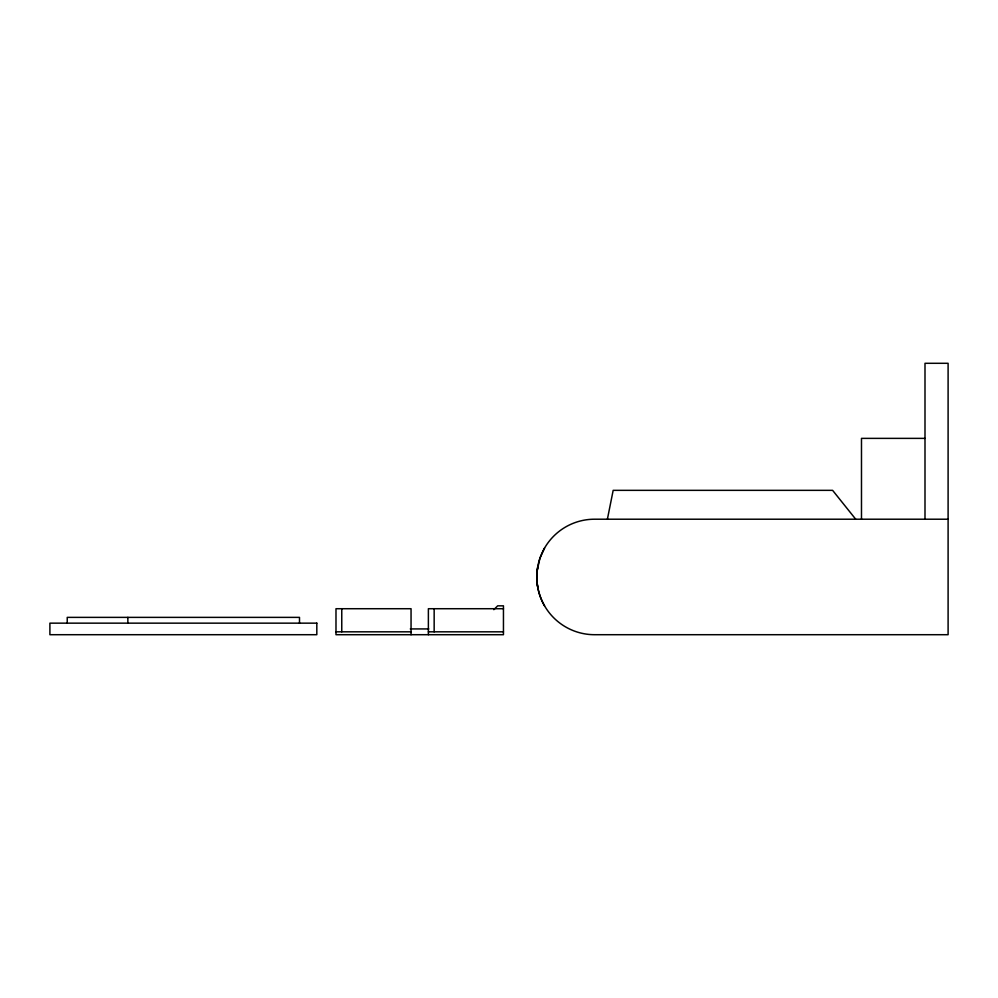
<?xml version="1.0" encoding="UTF-8"?>
<svg xmlns="http://www.w3.org/2000/svg" width="998" height="998" viewBox="0 0 998 998"><rect width="100%" height="100%" fill="white"/><g stroke="black" fill="none" stroke-linecap="round" stroke-linejoin="round"><path stroke-width="1.5" d="M537.161 570.943C535.839 582.969 538.521 595.357 544.546 605.836M537.198 570.619L539.881 558.393L544.546 548.089M537.086 571.654L537.922 565.691M607.395 519.21L613.171 490.342L832.606 490.342L855.71 519.21M493.823 609.678L497.678 605.836L503.454 605.836L503.454 634.703L335.989 634.703L335.989 608.718L411.051 608.718L411.051 634.703M924.996 438.371L861.486 438.371L861.486 519.21M948.1 519.21L594.559 519.21A57.747 57.747 0 0 0 536.812 576.956A57.747 57.747 0 0 0 594.559 634.703L948.1 634.703L948.1 363.297L924.996 363.297L924.996 519.21M503.454 608.718L428.379 608.718L428.379 634.703M410.29 628.927L428.766 628.927M335.989 631.821L411.051 631.821M428.379 631.821L503.454 631.821M537.311 584.466L537.922 588.221M434.155 608.718L434.155 631.821M341.765 608.718L341.765 631.821M299.5 623.151L299.5 617.375L67.228 617.375L67.228 623.151M127.856 617.375L127.856 623.151M316.815 623.151L49.9 623.151L49.9 634.703L316.815 634.703L316.815 623.151"/></g></svg>
